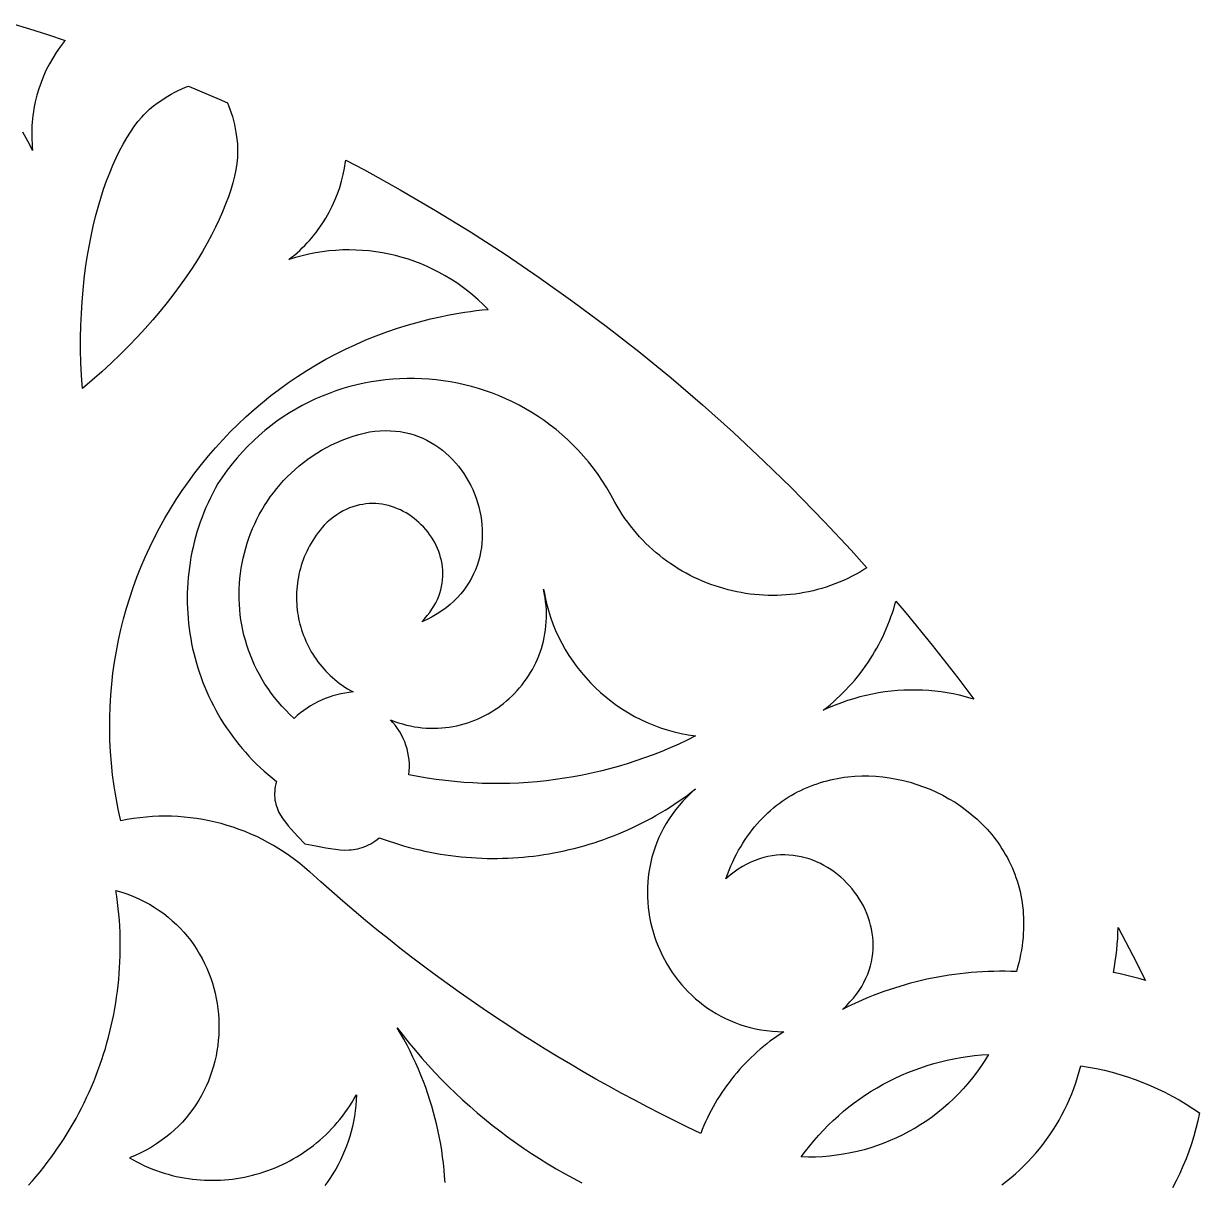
# Model space of a CAD drawing. Extents: x -1145 to -490, y -328 to 327.
# Drawn here: x -781.2 to -702.1, y 41.3 to 119.2 of the extents above; entities that cross this region are included whole.
import ezdxf

# ---------------------------------------------------------------- set-up
doc = ezdxf.new("R2010")
doc.units = 0
doc.layers.add('LAYER_1', color=18, linetype='CONTINUOUS')

msp = doc.modelspace()

# ---------------------------------------------------------------- linework, layer by layer
at = {"layer": 'LAYER_1'}
for points in [[(-781.965, 119.205), (-780.765, 118.84), (-779.569, 118.462), (-778.377, 118.073), (-778.442, 117.995), (-778.714, 117.635), (-778.971, 117.264), (-779.21, 116.881), (-779.433, 116.488), (-779.637, 116.084), (-779.824, 115.671), (-779.991, 115.25), (-780.14, 114.819), (-780.27, 114.381), (-780.38, 113.936), (-780.469, 113.485), (-780.506, 113.257), (-780.538, 113.028), (-780.564, 112.797), (-780.585, 112.565), (-780.601, 112.332), (-780.612, 112.097), (-780.616, 111.862), (-780.616, 111.626), (-780.609, 111.388), (-780.597, 111.15), (-780.58, 110.911), (-780.556, 110.672), (-780.765, 111.089), (-780.988, 111.496), (-781.224, 111.892)], [(-780.839, 41.091), (-780.574, 41.389), (-780.315, 41.691), (-780.062, 41.997), (-779.814, 42.306), (-779.571, 42.619), (-779.334, 42.936), (-779.102, 43.257), (-778.876, 43.581), (-778.655, 43.908), (-778.44, 44.238), (-778.231, 44.572), (-778.027, 44.909), (-777.829, 45.249), (-777.637, 45.592), (-777.45, 45.938), (-777.269, 46.287), (-777.094, 46.639), (-776.925, 46.994), (-776.761, 47.351), (-776.604, 47.71), (-776.452, 48.072), (-776.306, 48.437), (-776.167, 48.804), (-776.033, 49.173), (-775.905, 49.544), (-775.784, 49.917), (-775.668, 50.293), (-775.559, 50.67), (-775.455, 51.049), (-775.358, 51.43), (-775.267, 51.813), (-775.182, 52.198), (-775.104, 52.584), (-775.032, 52.971), (-774.966, 53.36), (-774.907, 53.75), (-774.854, 54.142), (-774.807, 54.534), (-774.767, 54.928), (-774.733, 55.323), (-774.706, 55.719), (-774.685, 56.116), (-774.671, 56.513), (-774.663, 56.912), (-774.663, 57.311), (-774.668, 57.71), (-774.681, 58.11), (-774.7, 58.511), (-774.726, 58.912), (-774.758, 59.313), (-774.798, 59.714), (-774.844, 60.116), (-774.897, 60.517), (-774.957, 60.919), (-774.552, 60.796), (-774.159, 60.66), (-773.779, 60.511), (-773.41, 60.348), (-773.053, 60.173), (-772.708, 59.986), (-772.375, 59.787), (-772.055, 59.577), (-771.746, 59.356), (-771.45, 59.125), (-771.165, 58.883), (-770.893, 58.632), (-770.633, 58.372), (-770.386, 58.103), (-770.15, 57.826), (-769.927, 57.541), (-769.716, 57.249), (-769.517, 56.949), (-769.331, 56.643), (-769.157, 56.33), (-768.995, 56.012), (-768.846, 55.689), (-768.709, 55.361), (-768.585, 55.028), (-768.473, 54.691), (-768.374, 54.351), (-768.287, 54.007), (-768.212, 53.661), (-768.15, 53.312), (-768.101, 52.961), (-768.064, 52.609), (-768.04, 52.256), (-768.028, 51.902), (-768.03, 51.548), (-768.043, 51.194), (-768.07, 50.841), (-768.109, 50.489), (-768.161, 50.138), (-768.225, 49.789), (-768.303, 49.443), (-768.393, 49.099), (-768.496, 48.759), (-768.612, 48.422), (-768.741, 48.089), (-768.882, 47.761), (-769.037, 47.437), (-769.204, 47.119), (-769.385, 46.807), (-769.578, 46.501), (-769.784, 46.201), (-770.004, 45.909), (-770.236, 45.624), (-770.481, 45.346), (-770.74, 45.078), (-771.011, 44.817), (-771.296, 44.566), (-771.594, 44.325), (-771.905, 44.094), (-772.229, 43.873), (-772.567, 43.662), (-772.917, 43.464), (-773.281, 43.276), (-773.658, 43.101), (-774.049, 42.939), (-773.796, 42.795), (-773.54, 42.659), (-773.283, 42.53), (-773.024, 42.408), (-772.764, 42.294), (-772.501, 42.187), (-772.237, 42.087), (-771.972, 41.994), (-771.705, 41.908), (-771.438, 41.83), (-771.169, 41.759), (-770.9, 41.694), (-770.63, 41.637), (-770.359, 41.587), (-770.087, 41.543), (-769.816, 41.507), (-769.544, 41.477), (-769.272, 41.454), (-769, 41.438), (-768.728, 41.429), (-768.456, 41.426), (-768.185, 41.43), (-767.914, 41.441), (-767.644, 41.459), (-767.374, 41.483), (-767.106, 41.513), (-766.838, 41.55), (-766.572, 41.594), (-766.307, 41.644), (-766.043, 41.7), (-765.781, 41.763), (-765.52, 41.832), (-765.261, 41.908), (-765.004, 41.99), (-764.749, 42.078), (-764.496, 42.172), (-764.246, 42.272), (-763.998, 42.379), (-763.752, 42.491), (-763.509, 42.61), (-763.268, 42.734), (-763.031, 42.865), (-762.797, 43.002), (-762.565, 43.144), (-762.337, 43.293), (-762.113, 43.447), (-761.891, 43.607), (-761.674, 43.773), (-761.46, 43.945), (-761.25, 44.122), (-761.044, 44.305), (-760.843, 44.493), (-760.645, 44.688), (-760.452, 44.888), (-760.263, 45.093), (-760.079, 45.304), (-759.9, 45.52), (-759.726, 45.742), (-759.556, 45.969), (-759.392, 46.202), (-759.233, 46.439), (-759.08, 46.683), (-758.932, 46.931), (-758.789, 47.185), (-758.805, 46.816), (-758.832, 46.452), (-758.871, 46.093), (-758.921, 45.738), (-758.983, 45.389), (-759.055, 45.044), (-759.139, 44.704), (-759.233, 44.37), (-759.337, 44.04), (-759.452, 43.717), (-759.576, 43.399), (-759.71, 43.086), (-759.854, 42.78), (-760.007, 42.479), (-760.169, 42.185), (-760.339, 41.897), (-760.519, 41.616), (-760.706, 41.341), (-760.902, 41.072)], [(-752.821, 41.275), (-752.85, 41.707), (-752.887, 42.138), (-752.932, 42.569), (-752.985, 42.999), (-753.047, 43.429), (-753.117, 43.858), (-753.195, 44.286), (-753.282, 44.713), (-753.377, 45.139), (-753.481, 45.563), (-753.593, 45.986), (-753.713, 46.407), (-753.842, 46.827), (-753.979, 47.245), (-754.125, 47.661), (-754.279, 48.076), (-754.441, 48.487), (-754.612, 48.897), (-754.792, 49.304), (-754.98, 49.709), (-755.177, 50.111), (-755.382, 50.51), (-755.596, 50.907), (-755.818, 51.3), (-756.049, 51.69), (-755.647, 51.168), (-755.236, 50.654), (-754.817, 50.148), (-754.389, 49.65), (-753.952, 49.16), (-753.507, 48.679), (-753.053, 48.207), (-752.592, 47.743), (-752.123, 47.288), (-751.645, 46.841), (-751.16, 46.404), (-750.667, 45.975), (-750.167, 45.556), (-749.66, 45.146), (-749.145, 44.745), (-748.623, 44.353), (-748.094, 43.971), (-747.558, 43.599), (-747.016, 43.236), (-746.467, 42.883), (-745.912, 42.54), (-745.35, 42.207), (-744.782, 41.884), (-744.208, 41.571), (-743.628, 41.268)], [(-715.377, 41.133), (-715.066, 41.371), (-714.763, 41.617), (-714.468, 41.872), (-714.179, 42.134), (-713.898, 42.403), (-713.625, 42.68), (-713.36, 42.965), (-713.102, 43.256), (-712.853, 43.554), (-712.612, 43.859), (-712.379, 44.17), (-712.155, 44.488), (-711.939, 44.812), (-711.732, 45.142), (-711.534, 45.478), (-711.346, 45.82), (-711.166, 46.167), (-710.996, 46.519), (-710.835, 46.877), (-710.684, 47.239), (-710.543, 47.606), (-710.412, 47.978), (-710.291, 48.355), (-710.18, 48.735), (-710.079, 49.12), (-709.545, 49.038), (-709.014, 48.939), (-708.485, 48.824), (-707.96, 48.692), (-707.438, 48.545), (-706.92, 48.382), (-706.407, 48.204), (-705.9, 48.011), (-705.398, 47.803), (-704.903, 47.581), (-704.414, 47.344), (-703.932, 47.094), (-703.459, 46.83), (-702.993, 46.553), (-702.537, 46.263), (-702.089, 45.96), (-702.202, 45.433), (-702.331, 44.91), (-702.474, 44.392), (-702.633, 43.879), (-702.807, 43.371), (-702.995, 42.869), (-703.198, 42.373), (-703.415, 41.883), (-703.647, 41.4), (-703.893, 40.924)]]:
    msp.add_lwpolyline(points, dxfattribs=at)
for points in [[(-768.022, 114.121), (-767.464, 113.872), (-767.384, 113.692), (-767.288, 113.449), (-767.2, 113.201), (-767.121, 112.949), (-767.051, 112.691), (-766.988, 112.427), (-766.932, 112.154), (-766.883, 111.872), (-766.839, 111.58), (-766.801, 111.276), (-766.785, 111.108), (-766.775, 110.934), (-766.771, 110.755), (-766.772, 110.572), (-766.779, 110.384), (-766.792, 110.191), (-766.835, 109.791), (-766.902, 109.374), (-766.991, 108.94), (-767.103, 108.491), (-767.239, 108.026), (-767.397, 107.548), (-767.577, 107.056), (-767.781, 106.552), (-768.007, 106.037), (-768.256, 105.511), (-768.528, 104.975), (-768.822, 104.431), (-769.138, 103.878), (-769.477, 103.319), (-769.839, 102.753), (-770.222, 102.182), (-770.628, 101.606), (-771.056, 101.027), (-771.506, 100.445), (-771.979, 99.861), (-772.473, 99.276), (-772.989, 98.691), (-773.527, 98.107), (-774.088, 97.524), (-774.669, 96.943), (-775.273, 96.366), (-775.898, 95.793), (-776.546, 95.225), (-777.214, 94.663), (-777.272, 95.534), (-777.31, 96.394), (-777.33, 97.241), (-777.331, 98.076), (-777.315, 98.897), (-777.282, 99.705), (-777.233, 100.497), (-777.168, 101.274), (-777.087, 102.035), (-776.993, 102.779), (-776.884, 103.507), (-776.762, 104.216), (-776.627, 104.906), (-776.48, 105.578), (-776.321, 106.229), (-776.152, 106.861), (-775.972, 107.471), (-775.782, 108.059), (-775.583, 108.625), (-775.375, 109.168), (-775.159, 109.687), (-774.936, 110.182), (-774.706, 110.653), (-774.47, 111.097), (-774.228, 111.516), (-773.981, 111.908), (-773.73, 112.272), (-773.475, 112.608), (-773.216, 112.916), (-773.086, 113.059), (-772.955, 113.194), (-772.823, 113.322), (-772.691, 113.442), (-772.559, 113.555), (-772.427, 113.66), (-772.181, 113.843), (-771.94, 114.014), (-771.703, 114.174), (-771.467, 114.324), (-771.232, 114.463), (-770.997, 114.591), (-770.76, 114.71), (-770.52, 114.82), (-770.277, 114.919), (-770.086, 114.99)], [(-758.235, 109.359), (-755.836, 108.026), (-753.459, 106.636), (-751.108, 105.189), (-748.783, 103.688), (-746.487, 102.132), (-744.222, 100.522), (-741.989, 98.859), (-739.791, 97.144), (-737.628, 95.378), (-735.504, 93.563), (-733.419, 91.699), (-731.375, 89.788), (-729.535, 87.989), (-727.323, 85.73), (-725.506, 83.787), (-724.461, 82.618), (-724.62, 82.515), (-724.895, 82.348), (-725.173, 82.189), (-725.454, 82.039), (-725.737, 81.897), (-726.023, 81.764), (-726.311, 81.639), (-726.601, 81.523), (-726.893, 81.415), (-727.187, 81.315), (-727.483, 81.224), (-727.78, 81.14), (-728.078, 81.065), (-728.378, 80.998), (-728.679, 80.939), (-728.98, 80.888), (-729.282, 80.846), (-729.585, 80.811), (-729.888, 80.784), (-730.191, 80.764), (-730.495, 80.753), (-730.798, 80.75), (-731.101, 80.754), (-731.404, 80.766), (-731.706, 80.785), (-732.007, 80.812), (-732.308, 80.847), (-732.608, 80.889), (-732.906, 80.939), (-733.203, 80.996), (-733.499, 81.06), (-733.793, 81.132), (-734.085, 81.211), (-734.375, 81.297), (-734.663, 81.39), (-734.949, 81.491), (-735.233, 81.599), (-735.513, 81.713), (-735.792, 81.835), (-736.067, 81.964), (-736.339, 82.1), (-736.608, 82.242), (-736.874, 82.392), (-737.136, 82.548), (-737.394, 82.711), (-737.649, 82.881), (-737.9, 83.057), (-738.146, 83.24), (-738.389, 83.429), (-738.626, 83.626), (-738.86, 83.828), (-739.088, 84.037), (-739.311, 84.253), (-739.53, 84.474), (-739.743, 84.702), (-739.951, 84.937), (-740.153, 85.177), (-740.35, 85.424), (-740.541, 85.677), (-740.725, 85.936), (-740.904, 86.201), (-741.076, 86.472), (-741.242, 86.749), (-741.401, 87.032), (-741.665, 87.517), (-741.943, 87.988), (-742.233, 88.444), (-742.535, 88.886), (-742.85, 89.313), (-743.176, 89.726), (-743.513, 90.125), (-743.861, 90.509), (-744.22, 90.878), (-744.588, 91.233), (-744.966, 91.573), (-745.353, 91.899), (-745.749, 92.21), (-746.153, 92.506), (-746.565, 92.788), (-746.985, 93.055), (-747.411, 93.308), (-747.845, 93.546), (-748.285, 93.769), (-748.731, 93.977), (-749.182, 94.171), (-749.638, 94.349), (-750.1, 94.513), (-750.565, 94.662), (-751.035, 94.797), (-751.507, 94.916), (-751.984, 95.021), (-752.462, 95.111), (-752.943, 95.185), (-753.426, 95.245), (-753.911, 95.29), (-754.396, 95.32), (-754.883, 95.335), (-755.369, 95.335), (-755.856, 95.32), (-756.341, 95.29), (-756.826, 95.245), (-757.31, 95.185), (-757.792, 95.11), (-758.272, 95.019), (-758.749, 94.914), (-759.223, 94.793), (-759.694, 94.658), (-760.162, 94.507), (-760.625, 94.34), (-761.083, 94.159), (-761.537, 93.962), (-761.985, 93.75), (-762.428, 93.523), (-762.864, 93.281), (-763.294, 93.023), (-763.717, 92.75), (-764.133, 92.461), (-764.54, 92.157), (-764.94, 91.838), (-765.331, 91.503), (-765.713, 91.153), (-766.085, 90.788), (-766.448, 90.407), (-766.801, 90.01), (-767.143, 89.598), (-767.474, 89.171), (-767.794, 88.728), (-768.102, 88.269), (-768.278, 87.953), (-768.446, 87.634), (-768.606, 87.312), (-768.759, 86.989), (-768.903, 86.663), (-769.039, 86.335), (-769.167, 86.006), (-769.288, 85.674), (-769.4, 85.341), (-769.505, 85.007), (-769.602, 84.671), (-769.691, 84.334), (-769.772, 83.995), (-769.845, 83.656), (-769.911, 83.316), (-769.969, 82.975), (-770.019, 82.634), (-770.062, 82.292), (-770.096, 81.95), (-770.124, 81.607), (-770.144, 81.265), (-770.156, 80.922), (-770.16, 80.58), (-770.157, 80.237), (-770.147, 79.896), (-770.129, 79.555), (-770.104, 79.214), (-770.071, 78.874), (-770.031, 78.536), (-769.984, 78.198), (-769.929, 77.861), (-769.867, 77.526), (-769.797, 77.192), (-769.721, 76.86), (-769.637, 76.53), (-769.546, 76.201), (-769.447, 75.874), (-769.342, 75.549), (-769.229, 75.227), (-769.11, 74.907), (-768.983, 74.589), (-768.849, 74.274), (-768.708, 73.961), (-768.56, 73.652), (-768.405, 73.345), (-768.243, 73.042), (-768.075, 72.741), (-767.899, 72.444), (-767.716, 72.151), (-767.527, 71.861), (-767.33, 71.575), (-767.127, 71.292), (-766.917, 71.014), (-766.701, 70.74), (-766.477, 70.47), (-766.247, 70.204), (-766.01, 69.943), (-765.767, 69.687), (-765.517, 69.435), (-765.26, 69.188), (-764.997, 68.946), (-764.727, 68.71), (-764.45, 68.478), (-764.167, 68.252), (-764.209, 68.077), (-764.241, 67.908), (-764.265, 67.745), (-764.28, 67.586), (-764.287, 67.432), (-764.285, 67.282), (-764.276, 67.136), (-764.26, 66.995), (-764.236, 66.857), (-764.205, 66.722), (-764.167, 66.591), (-764.123, 66.462), (-764.073, 66.335), (-764.016, 66.211), (-763.954, 66.089), (-763.886, 65.969), (-763.734, 65.732), (-763.563, 65.498), (-763.375, 65.265), (-763.172, 65.032), (-762.728, 64.552), (-762.246, 64.041), (-761.524, 63.909), (-760.845, 63.781), (-760.518, 63.727), (-760.2, 63.682), (-759.888, 63.65), (-759.583, 63.635), (-759.282, 63.639), (-759.134, 63.649), (-758.986, 63.665), (-758.839, 63.687), (-758.693, 63.716), (-758.547, 63.752), (-758.402, 63.796), (-758.258, 63.847), (-758.114, 63.907), (-757.969, 63.975), (-757.825, 64.052), (-757.681, 64.139), (-757.537, 64.235), (-757.392, 64.342), (-757.247, 64.459), (-756.91, 64.336), (-756.572, 64.22), (-756.233, 64.108), (-755.892, 64.003), (-755.551, 63.903), (-755.208, 63.809), (-754.865, 63.721), (-754.521, 63.638), (-754.176, 63.561), (-753.83, 63.49), (-753.484, 63.424), (-753.137, 63.364), (-752.79, 63.309), (-752.442, 63.26), (-752.094, 63.217), (-751.746, 63.179), (-751.397, 63.147), (-751.049, 63.121), (-750.7, 63.1), (-750.351, 63.084), (-750.002, 63.074), (-749.653, 63.07), (-749.305, 63.071), (-748.957, 63.077), (-748.609, 63.09), (-748.261, 63.107), (-747.914, 63.13), (-747.567, 63.159), (-747.221, 63.193), (-746.876, 63.232), (-746.531, 63.277), (-746.187, 63.327), (-745.844, 63.383), (-745.502, 63.444), (-745.16, 63.51), (-744.82, 63.582), (-744.481, 63.659), (-744.143, 63.742), (-743.806, 63.83), (-743.471, 63.923), (-743.137, 64.022), (-742.804, 64.126), (-742.473, 64.235), (-742.143, 64.35), (-741.815, 64.469), (-741.489, 64.595), (-741.165, 64.725), (-740.842, 64.861), (-740.521, 65.002), (-740.202, 65.148), (-739.885, 65.299), (-739.571, 65.456), (-739.258, 65.617), (-738.948, 65.784), (-738.639, 65.957), (-738.334, 66.134), (-738.03, 66.316), (-737.73, 66.504), (-737.431, 66.697), (-737.136, 66.895), (-736.843, 67.098), (-736.552, 67.306), (-736.265, 67.52), (-735.98, 67.738), (-736.278, 67.47), (-736.561, 67.195), (-736.828, 66.914), (-737.081, 66.627), (-737.318, 66.333), (-737.541, 66.034), (-737.749, 65.73), (-737.943, 65.421), (-738.123, 65.108), (-738.288, 64.791), (-738.439, 64.47), (-738.577, 64.145), (-738.7, 63.818), (-738.81, 63.488), (-738.907, 63.155), (-738.99, 62.821), (-739.06, 62.485), (-739.117, 62.147), (-739.161, 61.809), (-739.192, 61.471), (-739.211, 61.132), (-739.217, 60.793), (-739.21, 60.455), (-739.192, 60.118), (-739.161, 59.781), (-739.119, 59.447), (-739.065, 59.114), (-738.999, 58.784), (-738.921, 58.457), (-738.833, 58.132), (-738.733, 57.811), (-738.621, 57.493), (-738.499, 57.18), (-738.366, 56.871), (-738.223, 56.567), (-738.069, 56.268), (-737.904, 55.974), (-737.73, 55.686), (-737.545, 55.405), (-737.35, 55.13), (-737.145, 54.862), (-736.931, 54.601), (-736.707, 54.348), (-736.474, 54.103), (-736.231, 53.866), (-735.98, 53.638), (-735.719, 53.418), (-735.45, 53.209), (-735.171, 53.009), (-734.885, 52.819), (-734.59, 52.639), (-734.286, 52.47), (-733.974, 52.313), (-733.655, 52.167), (-733.327, 52.033), (-732.992, 51.911), (-732.649, 51.802), (-732.299, 51.705), (-731.941, 51.622), (-731.577, 51.553), (-731.205, 51.497), (-730.826, 51.456), (-730.441, 51.43), (-730.049, 51.418), (-730.285, 51.264), (-730.517, 51.104), (-730.746, 50.941), (-730.972, 50.773), (-731.194, 50.601), (-731.412, 50.425), (-731.627, 50.244), (-731.837, 50.06), (-732.044, 49.872), (-732.247, 49.679), (-732.447, 49.483), (-732.642, 49.283), (-732.833, 49.079), (-733.02, 48.872), (-733.203, 48.661), (-733.382, 48.446), (-733.557, 48.228), (-733.727, 48.007), (-733.893, 47.782), (-734.055, 47.554), (-734.212, 47.323), (-734.364, 47.088), (-734.513, 46.851), (-734.656, 46.61), (-734.795, 46.366), (-734.929, 46.12), (-735.059, 45.87), (-735.183, 45.618), (-735.303, 45.363), (-735.418, 45.106), (-735.528, 44.846), (-735.633, 44.583), (-736.529, 45.011), (-737.422, 45.448), (-738.309, 45.893), (-739.193, 46.345), (-740.071, 46.806), (-740.946, 47.275), (-741.816, 47.752), (-742.681, 48.236), (-743.542, 48.729), (-744.397, 49.229), (-745.248, 49.738), (-746.095, 50.254), (-746.936, 50.778), (-747.773, 51.309), (-748.604, 51.848), (-749.431, 52.395), (-750.252, 52.95), (-751.068, 53.512), (-751.879, 54.082), (-752.685, 54.659), (-753.486, 55.243), (-754.281, 55.835), (-755.071, 56.435), (-755.855, 57.041), (-756.634, 57.656), (-757.407, 58.277), (-758.175, 58.906), (-758.937, 59.542), (-759.693, 60.185), (-760.444, 60.835), (-761.188, 61.492), (-761.927, 62.157), (-761.939, 62.163), (-762.265, 62.449), (-762.598, 62.725), (-762.938, 62.99), (-763.285, 63.244), (-763.638, 63.487), (-763.998, 63.719), (-764.363, 63.939), (-764.734, 64.149), (-765.11, 64.346), (-765.492, 64.533), (-765.878, 64.708), (-766.269, 64.871), (-766.664, 65.023), (-767.064, 65.163), (-767.467, 65.291), (-767.873, 65.407), (-768.283, 65.512), (-768.696, 65.604), (-769.111, 65.684), (-769.529, 65.752), (-769.949, 65.808), (-770.371, 65.852), (-770.794, 65.883), (-771.219, 65.901), (-771.645, 65.908), (-772.071, 65.901), (-772.499, 65.882), (-772.926, 65.85), (-773.354, 65.806), (-773.781, 65.748), (-774.207, 65.678), (-774.633, 65.594), (-774.721, 65.983), (-774.803, 66.371), (-774.88, 66.759), (-774.95, 67.147), (-775.016, 67.535), (-775.076, 67.922), (-775.179, 68.695), (-775.26, 69.466), (-775.32, 70.236), (-775.359, 71.002), (-775.377, 71.766), (-775.373, 72.527), (-775.349, 73.284), (-775.305, 74.037), (-775.241, 74.786), (-775.157, 75.531), (-775.053, 76.271), (-774.929, 77.006), (-774.787, 77.735), (-774.625, 78.459), (-774.445, 79.176), (-774.246, 79.887), (-774.029, 80.592), (-773.794, 81.289), (-773.541, 81.979), (-773.271, 82.661), (-772.983, 83.335), (-772.678, 84.001), (-772.356, 84.658), (-772.018, 85.306), (-771.663, 85.945), (-771.292, 86.574), (-770.905, 87.193), (-770.503, 87.802), (-770.085, 88.4), (-769.651, 88.987), (-769.203, 89.563), (-768.74, 90.128), (-768.262, 90.68), (-767.771, 91.22), (-767.265, 91.748), (-766.745, 92.262), (-766.211, 92.764), (-765.664, 93.252), (-765.104, 93.726), (-764.532, 94.185), (-763.946, 94.631), (-763.348, 95.061), (-762.738, 95.476), (-762.116, 95.876), (-761.482, 96.26), (-760.836, 96.628), (-760.18, 96.979), (-759.512, 97.314), (-758.833, 97.631), (-758.144, 97.931), (-757.445, 98.213), (-756.735, 98.477), (-756.016, 98.723), (-755.286, 98.95), (-754.548, 99.157), (-753.8, 99.346), (-753.043, 99.515), (-752.662, 99.591), (-752.278, 99.663), (-751.892, 99.73), (-751.504, 99.792), (-751.114, 99.848), (-750.722, 99.899), (-750.328, 99.945), (-749.932, 99.986), (-750.26, 100.317), (-750.599, 100.635), (-750.946, 100.939), (-751.303, 101.229), (-751.669, 101.506), (-752.042, 101.768), (-752.424, 102.016), (-752.813, 102.25), (-753.21, 102.47), (-753.612, 102.676), (-754.022, 102.866), (-754.437, 103.042), (-754.857, 103.204), (-755.282, 103.351), (-755.712, 103.482), (-756.146, 103.599), (-756.584, 103.7), (-757.026, 103.787), (-757.47, 103.858), (-757.917, 103.913), (-758.366, 103.953), (-758.816, 103.977), (-759.268, 103.986), (-759.721, 103.979), (-760.175, 103.955), (-760.628, 103.916), (-761.081, 103.86), (-761.534, 103.789), (-761.985, 103.701), (-762.435, 103.596), (-762.882, 103.475), (-763.328, 103.337), (-763.139, 103.486), (-762.954, 103.639), (-762.774, 103.795), (-762.599, 103.955), (-762.428, 104.118), (-762.261, 104.285), (-762.099, 104.454), (-761.942, 104.627), (-761.789, 104.803), (-761.641, 104.982), (-761.498, 105.164), (-761.359, 105.349), (-761.095, 105.726), (-760.85, 106.114), (-760.624, 106.511), (-760.416, 106.916), (-760.228, 107.33), (-760.059, 107.75), (-759.91, 108.178), (-759.78, 108.611), (-759.67, 109.049), (-759.579, 109.491), (-759.509, 109.937), (-759.499, 110.026)], [(-756.499, 91.83), (-756.166, 91.806), (-755.84, 91.764), (-755.521, 91.706), (-755.209, 91.632), (-754.905, 91.541), (-754.609, 91.436), (-754.321, 91.316), (-754.041, 91.183), (-753.769, 91.035), (-753.506, 90.875), (-753.251, 90.703), (-753.006, 90.518), (-752.77, 90.323), (-752.543, 90.116), (-752.326, 89.9), (-752.119, 89.674), (-751.922, 89.438), (-751.736, 89.194), (-751.559, 88.942), (-751.394, 88.683), (-751.239, 88.417), (-751.096, 88.144), (-750.964, 87.866), (-750.844, 87.582), (-750.735, 87.293), (-750.639, 87.001), (-750.554, 86.704), (-750.483, 86.405), (-750.423, 86.103), (-750.377, 85.799), (-750.344, 85.494), (-750.324, 85.187), (-750.317, 84.881), (-750.325, 84.574), (-750.346, 84.268), (-750.381, 83.964), (-750.431, 83.661), (-750.495, 83.361), (-750.574, 83.063), (-750.669, 82.769), (-750.778, 82.479), (-750.903, 82.194), (-751.043, 81.913), (-751.199, 81.638), (-751.372, 81.37), (-751.56, 81.108), (-751.765, 80.853), (-751.987, 80.607), (-752.226, 80.368), (-752.482, 80.139), (-752.755, 79.919), (-753.046, 79.709), (-753.355, 79.509), (-753.681, 79.321), (-754.026, 79.144), (-754.39, 78.979), (-754.195, 79.186), (-754.015, 79.395), (-753.851, 79.607), (-753.702, 79.821), (-753.568, 80.037), (-753.448, 80.255), (-753.342, 80.474), (-753.251, 80.694), (-753.172, 80.915), (-753.107, 81.136), (-753.055, 81.357), (-753.016, 81.578), (-752.989, 81.799), (-752.974, 82.019), (-752.97, 82.238), (-752.978, 82.455), (-752.998, 82.671), (-753.028, 82.885), (-753.069, 83.097), (-753.12, 83.306), (-753.18, 83.512), (-753.251, 83.715), (-753.331, 83.915), (-753.42, 84.111), (-753.517, 84.303), (-753.624, 84.491), (-753.738, 84.674), (-753.86, 84.852), (-753.989, 85.025), (-754.126, 85.192), (-754.27, 85.354), (-754.421, 85.509), (-754.577, 85.658), (-754.74, 85.801), (-754.909, 85.936), (-755.083, 86.064), (-755.262, 86.185), (-755.446, 86.297), (-755.635, 86.401), (-755.827, 86.497), (-756.024, 86.584), (-756.225, 86.662), (-756.428, 86.731), (-756.635, 86.79), (-756.845, 86.839), (-757.057, 86.878), (-757.271, 86.906), (-757.487, 86.923), (-757.704, 86.929), (-757.923, 86.924), (-758.142, 86.907), (-758.363, 86.877), (-758.583, 86.836), (-758.804, 86.782), (-759.024, 86.714), (-759.244, 86.634), (-759.463, 86.54), (-759.681, 86.432), (-759.897, 86.31), (-760.112, 86.174), (-760.325, 86.023), (-760.535, 85.857), (-760.742, 85.675), (-760.947, 85.478), (-761.091, 85.313), (-761.23, 85.146), (-761.362, 84.975), (-761.489, 84.802), (-761.609, 84.627), (-761.724, 84.449), (-761.833, 84.269), (-761.936, 84.087), (-762.033, 83.903), (-762.125, 83.717), (-762.21, 83.529), (-762.29, 83.34), (-762.364, 83.149), (-762.432, 82.956), (-762.495, 82.763), (-762.551, 82.568), (-762.603, 82.372), (-762.648, 82.176), (-762.688, 81.978), (-762.722, 81.78), (-762.751, 81.581), (-762.774, 81.382), (-762.792, 81.183), (-762.804, 80.983), (-762.811, 80.784), (-762.812, 80.584), (-762.807, 80.385), (-762.797, 80.186), (-762.782, 79.988), (-762.762, 79.79), (-762.736, 79.592), (-762.704, 79.396), (-762.668, 79.2), (-762.626, 79.006), (-762.578, 78.813), (-762.526, 78.62), (-762.468, 78.43), (-762.405, 78.241), (-762.337, 78.053), (-762.263, 77.868), (-762.185, 77.684), (-762.101, 77.502), (-762.012, 77.323), (-761.918, 77.145), (-761.819, 76.97), (-761.715, 76.798), (-761.606, 76.628), (-761.492, 76.461), (-761.373, 76.297), (-761.249, 76.136), (-761.12, 75.978), (-760.986, 75.823), (-760.847, 75.671), (-760.703, 75.523), (-760.554, 75.379), (-760.401, 75.238), (-760.243, 75.102), (-760.079, 74.969), (-759.912, 74.84), (-759.739, 74.716), (-759.561, 74.595), (-759.379, 74.48), (-759.193, 74.369), (-759.001, 74.262), (-759.278, 74.232), (-759.553, 74.189), (-759.825, 74.136), (-760.094, 74.072), (-760.36, 73.996), (-760.622, 73.91), (-760.881, 73.814), (-761.135, 73.706), (-761.384, 73.589), (-761.628, 73.461), (-761.867, 73.323), (-762.101, 73.176), (-762.328, 73.018), (-762.55, 72.851), (-762.765, 72.674), (-762.973, 72.488), (-763.259, 72.756), (-763.534, 73.031), (-763.796, 73.311), (-764.047, 73.598), (-764.286, 73.89), (-764.513, 74.187), (-764.729, 74.49), (-764.933, 74.797), (-765.125, 75.109), (-765.306, 75.426), (-765.476, 75.746), (-765.633, 76.07), (-765.78, 76.398), (-765.915, 76.729), (-766.039, 77.062), (-766.152, 77.399), (-766.253, 77.738), (-766.344, 78.079), (-766.423, 78.421), (-766.492, 78.766), (-766.549, 79.111), (-766.596, 79.458), (-766.631, 79.805), (-766.656, 80.153), (-766.67, 80.501), (-766.673, 80.849), (-766.666, 81.197), (-766.648, 81.544), (-766.62, 81.891), (-766.581, 82.236), (-766.532, 82.579), (-766.472, 82.921), (-766.402, 83.261), (-766.321, 83.599), (-766.231, 83.934), (-766.13, 84.267), (-766.019, 84.596), (-765.898, 84.922), (-765.767, 85.244), (-765.626, 85.563), (-765.475, 85.877), (-765.314, 86.187), (-765.144, 86.493), (-764.963, 86.793), (-764.773, 87.088), (-764.574, 87.378), (-764.364, 87.661), (-764.145, 87.939), (-763.917, 88.211), (-763.679, 88.475), (-763.432, 88.733), (-763.175, 88.984), (-762.909, 89.227), (-762.634, 89.463), (-762.349, 89.691), (-762.056, 89.91), (-761.753, 90.121), (-761.441, 90.323), (-761.121, 90.516), (-760.791, 90.7), (-760.453, 90.874), (-760.105, 91.038), (-759.749, 91.193), (-759.384, 91.336), (-759.004, 91.47), (-758.629, 91.582), (-758.259, 91.673), (-757.895, 91.743), (-757.537, 91.794), (-757.184, 91.825), (-756.838, 91.836)], [(-746.146, 80.888), (-746.101, 80.627), (-746.114, 80.687), (-746.206, 81.169)], [(-746.005, 80.212), (-745.876, 79.745), (-745.73, 79.286), (-745.566, 78.836), (-745.385, 78.394), (-745.187, 77.962), (-744.973, 77.539), (-744.743, 77.126), (-744.497, 76.724), (-744.237, 76.332), (-743.961, 75.952), (-743.671, 75.583), (-743.367, 75.226), (-743.05, 74.882), (-742.72, 74.551), (-742.377, 74.232), (-742.021, 73.927), (-741.654, 73.637), (-741.275, 73.36), (-740.886, 73.098), (-740.485, 72.852), (-740.074, 72.621), (-739.654, 72.406), (-739.224, 72.207), (-738.785, 72.025), (-738.337, 71.86), (-737.881, 71.712), (-737.417, 71.583), (-736.946, 71.471), (-736.468, 71.379), (-735.983, 71.305), (-736.543, 71.028), (-737.108, 70.763), (-737.677, 70.51), (-738.251, 70.27), (-738.829, 70.042), (-739.41, 69.827), (-739.996, 69.624), (-740.585, 69.434), (-741.177, 69.257), (-741.773, 69.092), (-742.371, 68.939), (-742.972, 68.799), (-743.576, 68.672), (-744.182, 68.558), (-744.79, 68.456), (-745.4, 68.367), (-746.012, 68.291), (-746.625, 68.228), (-747.24, 68.177), (-747.856, 68.139), (-748.473, 68.115), (-749.09, 68.103), (-749.708, 68.104), (-750.326, 68.118), (-750.944, 68.145), (-751.563, 68.185), (-752.181, 68.238), (-752.798, 68.304), (-753.415, 68.383), (-754.03, 68.475), (-754.645, 68.581), (-755.258, 68.7), (-755.231, 68.948), (-755.219, 69.198), (-755.222, 69.448), (-755.24, 69.697), (-755.271, 69.945), (-755.317, 70.192), (-755.377, 70.435), (-755.45, 70.676), (-755.537, 70.912), (-755.636, 71.143), (-755.749, 71.369), (-755.874, 71.588), (-756.012, 71.801), (-756.162, 72.005), (-756.324, 72.202), (-756.497, 72.389), (-756.229, 72.286), (-755.961, 72.193), (-755.692, 72.111), (-755.424, 72.04), (-755.157, 71.978), (-754.889, 71.927), (-754.623, 71.886), (-754.357, 71.854), (-754.092, 71.833), (-753.829, 71.82), (-753.567, 71.817), (-753.306, 71.824), (-753.047, 71.839), (-752.79, 71.863), (-752.536, 71.896), (-752.283, 71.938), (-752.033, 71.988), (-751.785, 72.046), (-751.54, 72.113), (-751.299, 72.187), (-751.06, 72.27), (-750.824, 72.36), (-750.592, 72.458), (-750.364, 72.563), (-750.14, 72.676), (-749.919, 72.795), (-749.703, 72.922), (-749.491, 73.055), (-749.283, 73.196), (-749.08, 73.342), (-748.882, 73.495), (-748.689, 73.655), (-748.502, 73.82), (-748.319, 73.992), (-748.142, 74.169), (-747.971, 74.352), (-747.806, 74.54), (-747.647, 74.734), (-747.494, 74.933), (-747.347, 75.137), (-747.207, 75.346), (-747.074, 75.56), (-746.948, 75.778), (-746.829, 76.001), (-746.717, 76.228), (-746.612, 76.459), (-746.516, 76.695), (-746.427, 76.934), (-746.346, 77.177), (-746.273, 77.423), (-746.208, 77.673), (-746.152, 77.927), (-746.105, 78.183), (-746.066, 78.443), (-746.037, 78.705), (-746.017, 78.97), (-746.006, 79.237), (-746.004, 79.507), (-746.012, 79.779), (-746.031, 80.054), (-746.059, 80.33), (-746.097, 80.608), (-746.101, 80.627)], [(-721.827, 79.577), (-720.061, 77.415), (-718.347, 75.217), (-717.274, 73.777), (-717.432, 73.826), (-717.834, 73.939), (-718.238, 74.039), (-718.646, 74.127), (-719.056, 74.202), (-719.469, 74.264), (-719.884, 74.315), (-720.301, 74.352), (-720.719, 74.377), (-721.139, 74.389), (-721.56, 74.389), (-721.981, 74.376), (-722.403, 74.35), (-722.825, 74.312), (-723.247, 74.26), (-723.668, 74.196), (-724.089, 74.119), (-724.508, 74.029), (-724.926, 73.926), (-725.342, 73.81), (-725.757, 73.681), (-726.169, 73.539), (-726.579, 73.383), (-726.985, 73.215), (-727.389, 73.033), (-727.158, 73.216), (-726.93, 73.404), (-726.707, 73.596), (-726.489, 73.792), (-726.275, 73.993), (-726.066, 74.198), (-725.861, 74.407), (-725.662, 74.62), (-725.467, 74.837), (-725.276, 75.058), (-725.091, 75.282), (-724.911, 75.51), (-724.735, 75.742), (-724.565, 75.977), (-724.4, 76.216), (-724.24, 76.458), (-724.085, 76.703), (-723.935, 76.951), (-723.791, 77.203), (-723.652, 77.457), (-723.519, 77.714), (-723.391, 77.974), (-723.268, 78.236), (-723.152, 78.501), (-723.041, 78.769), (-722.935, 79.039), (-722.836, 79.311), (-722.742, 79.586), (-722.654, 79.862), (-722.572, 80.141), (-722.509, 80.375)], [(-724.334, 68.612), (-723.863, 68.591), (-723.393, 68.55), (-722.925, 68.488), (-722.46, 68.407), (-721.998, 68.307), (-721.541, 68.188), (-721.088, 68.05), (-720.642, 67.893), (-720.203, 67.718), (-719.771, 67.525), (-719.348, 67.315), (-718.934, 67.087), (-718.53, 66.843), (-718.138, 66.581), (-717.758, 66.303), (-717.39, 66.009), (-717.036, 65.699), (-716.696, 65.374), (-716.532, 65.205), (-716.372, 65.033), (-716.216, 64.857), (-716.064, 64.677), (-715.916, 64.494), (-715.773, 64.307), (-715.634, 64.116), (-715.499, 63.922), (-715.37, 63.725), (-715.245, 63.523), (-715.125, 63.319), (-715.01, 63.111), (-714.9, 62.899), (-714.795, 62.685), (-714.696, 62.466), (-714.602, 62.245), (-714.513, 62.021), (-714.431, 61.793), (-714.353, 61.562), (-714.282, 61.328), (-714.217, 61.091), (-714.158, 60.851), (-714.104, 60.607), (-714.058, 60.361), (-714.017, 60.112), (-713.983, 59.86), (-713.956, 59.605), (-713.935, 59.347), (-713.921, 59.087), (-713.914, 58.824), (-713.914, 58.558), (-713.921, 58.289), (-713.935, 58.018), (-713.956, 57.744), (-713.985, 57.467), (-714.022, 57.188), (-714.066, 56.907), (-714.118, 56.623), (-714.178, 56.336), (-714.245, 56.048), (-714.321, 55.756), (-714.405, 55.463), (-714.785, 55.476), (-715.164, 55.482), (-715.544, 55.483), (-715.923, 55.477), (-716.301, 55.466), (-716.679, 55.448), (-717.057, 55.424), (-717.433, 55.394), (-717.809, 55.359), (-718.185, 55.317), (-718.559, 55.269), (-718.933, 55.216), (-719.305, 55.156), (-719.677, 55.091), (-720.047, 55.02), (-720.416, 54.942), (-720.784, 54.859), (-721.151, 54.77), (-721.516, 54.676), (-721.879, 54.575), (-722.241, 54.468), (-722.602, 54.356), (-722.96, 54.238), (-723.317, 54.114), (-723.672, 53.985), (-724.026, 53.85), (-724.377, 53.709), (-724.726, 53.562), (-725.073, 53.41), (-725.418, 53.252), (-725.76, 53.088), (-726.101, 52.919), (-725.836, 53.166), (-725.592, 53.419), (-725.366, 53.675), (-725.16, 53.936), (-724.972, 54.2), (-724.802, 54.468), (-724.651, 54.738), (-724.517, 55.011), (-724.4, 55.286), (-724.3, 55.562), (-724.216, 55.84), (-724.149, 56.118), (-724.097, 56.397), (-724.06, 56.676), (-724.039, 56.954), (-724.032, 57.231), (-724.04, 57.508), (-724.062, 57.782), (-724.097, 58.055), (-724.145, 58.325), (-724.207, 58.592), (-724.28, 58.857), (-724.366, 59.117), (-724.464, 59.373), (-724.573, 59.625), (-724.694, 59.873), (-724.825, 60.115), (-724.966, 60.351), (-725.118, 60.581), (-725.279, 60.805), (-725.449, 61.022), (-725.628, 61.231), (-725.816, 61.433), (-726.012, 61.627), (-726.216, 61.813), (-726.428, 61.989), (-726.646, 62.157), (-726.872, 62.314), (-727.103, 62.462), (-727.341, 62.599), (-727.585, 62.726), (-727.834, 62.841), (-728.088, 62.944), (-728.346, 63.035), (-728.609, 63.114), (-728.876, 63.18), (-729.146, 63.232), (-729.419, 63.271), (-729.696, 63.296), (-729.974, 63.306), (-730.255, 63.302), (-730.538, 63.282), (-730.822, 63.246), (-731.107, 63.195), (-731.393, 63.127), (-731.679, 63.041), (-731.965, 62.939), (-732.251, 62.819), (-732.536, 62.681), (-732.819, 62.524), (-733.102, 62.348), (-733.382, 62.153), (-733.661, 61.939), (-733.936, 61.704), (-733.829, 61.997), (-733.717, 62.284), (-733.599, 62.564), (-733.477, 62.837), (-733.35, 63.103), (-733.218, 63.362), (-733.081, 63.614), (-732.94, 63.86), (-732.794, 64.099), (-732.645, 64.332), (-732.491, 64.558), (-732.333, 64.777), (-732.17, 64.99), (-732.004, 65.196), (-731.835, 65.396), (-731.661, 65.59), (-731.484, 65.777), (-731.304, 65.958), (-731.12, 66.132), (-730.933, 66.3), (-730.743, 66.462), (-730.549, 66.618), (-730.353, 66.767), (-730.154, 66.911), (-729.953, 67.048), (-729.748, 67.18), (-729.541, 67.305), (-729.332, 67.424), (-729.12, 67.538), (-728.907, 67.645), (-728.691, 67.747), (-728.473, 67.843), (-728.253, 67.933), (-728.032, 68.017), (-727.809, 68.095), (-727.584, 68.168), (-727.358, 68.236), (-727.13, 68.297), (-726.902, 68.353), (-726.672, 68.404), (-726.441, 68.449), (-726.209, 68.488), (-725.976, 68.522), (-725.743, 68.551), (-725.275, 68.592), (-724.804, 68.613)], [(-706.569, 56.55), (-705.726, 54.863), (-706.08, 54.965), (-706.527, 55.086), (-706.975, 55.199), (-707.424, 55.305), (-707.874, 55.403), (-707.808, 55.783), (-707.75, 56.165), (-707.699, 56.546), (-707.656, 56.928), (-707.619, 57.311), (-707.591, 57.693), (-707.569, 58.076), (-707.556, 58.422)], [(-716.533, 49.479), (-716.797, 49.079), (-717.072, 48.689), (-717.36, 48.31), (-717.66, 47.943), (-717.971, 47.587), (-718.293, 47.243), (-718.625, 46.911), (-718.968, 46.59), (-719.32, 46.282), (-719.683, 45.987), (-720.054, 45.704), (-720.434, 45.434), (-720.823, 45.177), (-721.22, 44.933), (-721.624, 44.702), (-722.037, 44.485), (-722.456, 44.282), (-722.882, 44.093), (-723.314, 43.918), (-723.752, 43.758), (-724.196, 43.612), (-724.646, 43.481), (-725.1, 43.365), (-725.559, 43.264), (-726.022, 43.178), (-726.49, 43.108), (-726.96, 43.053), (-727.434, 43.015), (-727.911, 42.992), (-728.39, 42.986), (-728.872, 42.997), (-728.592, 43.376), (-728.303, 43.746), (-728.004, 44.107), (-727.696, 44.458), (-727.379, 44.799), (-727.053, 45.131), (-726.718, 45.453), (-726.375, 45.765), (-726.025, 46.066), (-725.666, 46.357), (-725.3, 46.638), (-724.926, 46.908), (-724.545, 47.168), (-724.158, 47.417), (-723.764, 47.654), (-723.363, 47.881), (-722.957, 48.097), (-722.544, 48.301), (-722.126, 48.493), (-721.702, 48.674), (-721.273, 48.843), (-720.839, 49.001), (-720.401, 49.146), (-719.958, 49.279), (-719.511, 49.4), (-719.059, 49.508), (-718.605, 49.604), (-718.146, 49.687), (-717.684, 49.758), (-717.22, 49.815), (-716.752, 49.859), (-716.282, 49.891)]]:
    msp.add_lwpolyline(points, close=True, dxfattribs=at)

doc.saveas('drawing.dxf')
